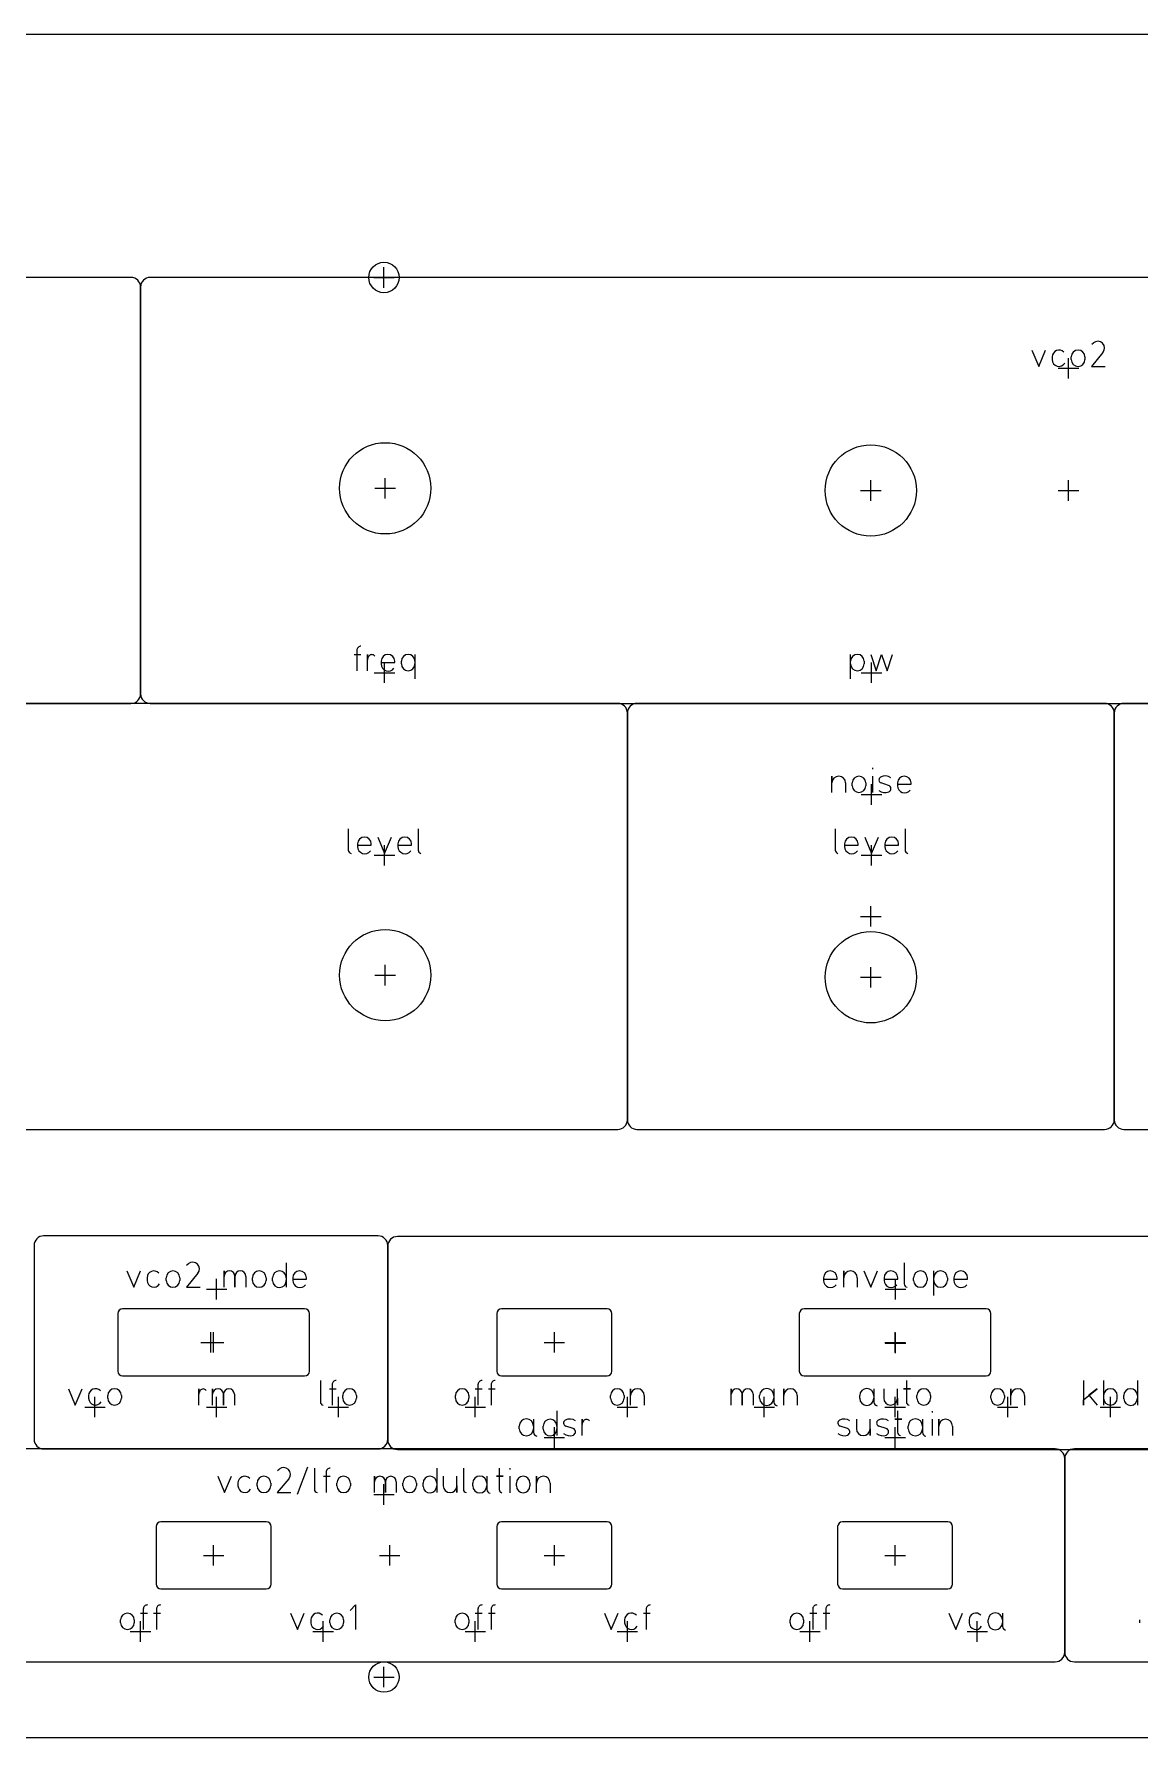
# Model space of a CAD drawing. Header units: millimetres. Extents: x -1 to 394, y -1 to 178.
# Drawn here: x 160.3 to 275.7, y 0 to 177.8 of the extents above; entities that cross this region are included whole.
import ezdxf

# ---------------------------------------------------------------- set-up
doc = ezdxf.new("R2010")
doc.units = ezdxf.units.MM
for name, color, linetype in [('Contour', 7, 'CONTINUOUS'), ('Engraving', 7, 'CONTINUOUS'), ('Reference_points', 1, 'CONTINUOUS')]:
    doc.layers.add(name, color=color, linetype=linetype)

msp = doc.modelspace()

# ---------------------------------------------------------------- linework, layer by layer
at = {"layer": 'Contour', "color": 7, "linetype": 'CONTINUOUS'}
for p, q in [((0, 177.8), (393.7, 177.8)), ((188.57, 44.775), (169.57, 44.775)), ((220.13, 44.775), (209.13, 44.775)), ((259.69, 44.775), (240.69, 44.775)), ((169.07, 44.275), (169.07, 38.275)), ((189.07, 38.275), (189.07, 44.275)), ((208.63, 44.275), (208.63, 38.275)), ((220.63, 38.275), (220.63, 44.275)), ((240.19, 44.275), (240.19, 38.275)), ((260.19, 38.275), (260.19, 44.275)), ((169.57, 37.775), (188.57, 37.775)), ((209.13, 37.775), (220.13, 37.775)), ((240.69, 37.775), (259.69, 37.775)), ((173.07, 22.05), (173.07, 16.05)), ((184.57, 22.55), (173.57, 22.55)), ((185.07, 16.05), (185.07, 22.05)), ((208.63, 22.05), (208.63, 16.05)), ((220.13, 22.55), (209.13, 22.55)), ((220.63, 16.05), (220.63, 22.05)), ((244.19, 22.05), (244.19, 16.05)), ((255.69, 22.55), (244.69, 22.55)), ((256.19, 16.05), (256.19, 22.05)), ((173.57, 15.55), (184.57, 15.55)), ((209.13, 15.55), (220.13, 15.55)), ((244.69, 15.55), (255.69, 15.55)), ((393.7, 0), (0, 0))]:
    msp.add_line(p, q, dxfattribs=at)
for centre, radius in [((196.85, 152.4), 1.587), ((196.977, 130.4), 4.762), ((247.65, 130.175), 4.762), ((196.977, 79.6), 4.762), ((247.65, 79.375), 4.762), ((196.85, 6.35), 1.587)]:
    msp.add_circle(centre, radius, dxfattribs=at)
for centre, start, end in [((169.57, 44.275), 90, 180), ((188.57, 44.275), 0, 90), ((209.13, 44.275), 90, 180), ((220.13, 44.275), 0, 90), ((240.69, 44.275), 90, 180), ((259.69, 44.275), 0, 90), ((169.57, 38.275), 180, 270), ((188.57, 38.275), 270, 360), ((209.13, 38.275), 180, 270), ((220.13, 38.275), 270, 360), ((240.69, 38.275), 180, 270), ((259.69, 38.275), 270, 360), ((173.57, 22.05), 90, 180), ((184.57, 22.05), 0, 90), ((209.13, 22.05), 90, 180), ((220.13, 22.05), 0, 90), ((244.69, 22.05), 90, 180), ((255.69, 22.05), 0, 90), ((173.57, 16.05), 180, 270), ((184.57, 16.05), 270, 360), ((209.13, 16.05), 180, 270), ((220.13, 16.05), 270, 360), ((244.69, 16.05), 180, 270), ((255.69, 16.05), 270, 360)]:
    msp.add_arc(centre, 0.5, start, end, dxfattribs=at)
at = {"layer": 'Engraving', "color": 7, "linetype": 'CONTINUOUS'}
for p, q in [((170.45, 152.402), (121.65, 152.402)), ((171.45, 108.952), (171.45, 151.402)), ((171.4505, 151.403), (171.4505, 108.953)), ((364.1255, 152.403), (172.4505, 152.403)), ((264.47173, 144.82867), (265.18368, 143.12)), ((265.18368, 143.12), (265.89562, 144.82867)), ((266.57973, 144.11672), (266.57973, 143.83194)), ((268.57373, 143.83094), (268.57373, 144.11572)), ((269.99762, 144.11572), (269.99762, 143.83094)), ((271.8768, 144.57037), (270.68073, 143.118)), ((270.70921, 145.4247), (270.88008, 145.56709)), ((270.68073, 143.118), (272.10462, 143.118)), ((193.73726, 113.06867), (194.4492, 113.06867)), ((194.02203, 113.49583), (194.02203, 111.36)), ((195.13273, 111.36), (195.13273, 113.06867)), ((195.13273, 113.06867), (195.13273, 112.49911)), ((196.55673, 112.35672), (196.55673, 112.07194)), ((196.55673, 112.21433), (197.98062, 112.21433)), ((197.98062, 112.21433), (197.98062, 112.35672)), ((198.66373, 112.07194), (198.66373, 112.35672)), ((200.08762, 113.06867), (200.08762, 112.07194)), ((200.08762, 112.35672), (200.08762, 110.50567)), ((245.53573, 112.07194), (245.53573, 113.06867)), ((245.53573, 110.50567), (245.53573, 112.35672)), ((246.95962, 112.35672), (246.95962, 112.07194)), ((247.64373, 113.06767), (248.21329, 111.359)), ((248.21329, 111.359), (248.78284, 113.06767)), ((248.78284, 113.06767), (249.3524, 111.359)), ((249.3524, 111.359), (249.92196, 113.06767)), ((221.251, 107.953), (70.849, 107.953)), ((121.65, 107.952), (170.45, 107.952)), ((172.4505, 107.953), (364.1255, 107.953)), ((222.25, 106.952), (222.25, 64.502)), ((222.251, 64.503), (222.251, 106.953)), ((272.05, 107.952), (223.25, 107.952)), ((273.05, 64.502), (273.05, 106.952)), ((273.0505, 106.951), (273.0505, 64.501)), ((364.1255, 107.951), (274.0505, 107.951)), ((243.59973, 98.656), (243.59973, 100.36467)), ((243.59973, 100.36467), (243.59973, 99.65272)), ((245.02362, 99.65272), (245.02362, 98.656)), ((245.70773, 99.36794), (245.70773, 99.65272)), ((247.13162, 99.65272), (247.13162, 99.36794)), ((247.81573, 101.218), (247.81573, 101.07561)), ((247.81573, 100.36367), (247.81573, 98.655)), ((249.49546, 99.39542), (248.72656, 99.65172)), ((250.43473, 99.65172), (250.43473, 99.36694)), ((251.85862, 99.50933), (251.85862, 99.65172)), ((250.43473, 99.50933), (251.85862, 99.50933)), ((193.12573, 94.867), (193.12573, 92.64573)), ((200.41673, 94.866), (200.41673, 92.64473)), ((243.94173, 94.867), (243.94173, 92.64573)), ((251.23273, 94.866), (251.23273, 92.64473)), ((194.09473, 93.29972), (194.09473, 93.01494)), ((194.09473, 93.15733), (195.51862, 93.15733)), ((195.51862, 93.15733), (195.51862, 93.29972)), ((196.20273, 94.01167), (196.91468, 92.303)), ((196.91468, 92.303), (197.62662, 94.01167)), ((198.30973, 93.29972), (198.30973, 93.01494)), ((198.30973, 93.15733), (199.73362, 93.15733)), ((199.73362, 93.15733), (199.73362, 93.29972)), ((244.91073, 93.29972), (244.91073, 93.01494)), ((244.91073, 93.15733), (246.33462, 93.15733)), ((246.33462, 93.15733), (246.33462, 93.29972)), ((247.01873, 94.01167), (247.73068, 92.303)), ((247.73068, 92.303), (248.44262, 94.01167)), ((249.12573, 93.29972), (249.12573, 93.01494)), ((249.12573, 93.15733), (250.54962, 93.15733)), ((250.54962, 93.15733), (250.54962, 93.29972)), ((70.849, 63.503), (221.251, 63.503)), ((223.25, 63.502), (272.05, 63.502)), ((274.0505, 63.501), (364.1255, 63.501)), ((196.2475, 52.388), (161.3385, 52.388)), ((302.214, 52.323), (198.248, 52.323)), ((160.3385, 51.388), (160.3385, 31.162)), ((197.2475, 31.162), (197.2475, 51.388)), ((197.248, 51.323), (197.248, 31.097)), ((170.01973, 48.73967), (170.73168, 47.031)), ((170.73168, 47.031), (171.44362, 48.73967)), ((172.12773, 48.02772), (172.12773, 47.74294)), ((174.12173, 47.74194), (174.12173, 48.02672)), ((175.54562, 48.02672), (175.54562, 47.74194)), ((177.4258, 48.48137), (176.22973, 47.029)), ((176.25821, 49.3357), (176.42908, 49.47809)), ((180.15973, 47.028), (180.15973, 48.73667)), ((180.15973, 48.73667), (180.15973, 48.16711)), ((181.29884, 48.16711), (181.29884, 47.028)), ((181.29884, 47.028), (181.29884, 48.16711)), ((182.43796, 48.16711), (182.43796, 47.028)), ((183.12073, 47.73994), (183.12073, 48.02472)), ((184.54462, 48.02472), (184.54462, 47.73994)), ((185.22773, 47.68199), (185.22773, 48.02372)), ((186.65162, 49.59), (186.65162, 47.73894)), ((186.65162, 48.02372), (186.65162, 47.027)), ((187.33473, 48.02372), (187.33473, 47.73894)), ((188.75862, 47.88133), (188.75862, 48.02372)), ((242.71373, 48.02772), (242.71373, 47.74294)), ((244.13762, 47.88533), (244.13762, 48.02772)), ((244.82173, 47.031), (244.82173, 48.73967)), ((244.82173, 48.73967), (244.82173, 48.02772)), ((246.24562, 48.02772), (246.24562, 47.031)), ((246.92973, 48.73967), (247.64168, 47.031)), ((247.64168, 47.031), (248.35362, 48.73967)), ((249.03773, 48.02772), (249.03773, 47.74294)), ((250.46162, 47.88533), (250.46162, 48.02772)), ((251.14473, 49.594), (251.14473, 47.37273)), ((252.11273, 47.74194), (252.11273, 48.02672)), ((253.53662, 48.02672), (253.53662, 47.74194)), ((254.21973, 47.74094), (254.21973, 48.73767)), ((254.21973, 46.17467), (254.21973, 48.02572)), ((255.64362, 48.02572), (255.64362, 47.74094)), ((256.32673, 48.02472), (256.32673, 47.73994)), ((257.75062, 47.88233), (257.75062, 48.02472)), ((176.22973, 47.029), (177.65362, 47.029)), ((187.33473, 47.88133), (188.75862, 47.88133)), ((242.71373, 47.88533), (244.13762, 47.88533)), ((249.03773, 47.88533), (250.46162, 47.88533)), ((256.32673, 47.88233), (257.75062, 47.88233)), ((163.92573, 36.43667), (164.63768, 34.728)), ((164.63768, 34.728), (165.34962, 36.43667)), ((166.03373, 35.72472), (166.03373, 35.43994)), ((168.02673, 35.43894), (168.02673, 35.72372)), ((169.45062, 35.72372), (169.45062, 35.43894)), ((177.53773, 34.728), (177.53773, 36.43667)), ((177.53773, 36.43667), (177.53773, 35.86711)), ((178.96173, 34.728), (178.96173, 36.43667)), ((178.96173, 36.43667), (178.96173, 35.86711)), ((180.10084, 35.86711), (180.10084, 34.728)), ((180.10084, 34.728), (180.10084, 35.86711)), ((181.23996, 35.86711), (181.23996, 34.728)), ((190.20973, 37.291), (190.20973, 35.06973)), ((191.15026, 36.43567), (191.8622, 36.43567)), ((191.43503, 36.86283), (191.43503, 34.727)), ((192.54473, 35.43894), (192.54473, 35.72372)), ((193.96862, 35.72372), (193.96862, 35.43894)), ((204.29773, 35.43994), (204.29773, 35.72472)), ((205.72162, 35.72472), (205.72162, 35.43994)), ((206.37726, 36.43567), (207.0892, 36.43567)), ((206.66203, 36.86283), (206.66203, 34.727)), ((207.74326, 36.43567), (208.4552, 36.43567)), ((208.02803, 36.86283), (208.02803, 34.727)), ((220.48573, 35.43994), (220.48573, 35.72472)), ((221.90962, 35.72472), (221.90962, 35.43994)), ((222.59273, 34.727), (222.59273, 36.43567)), ((222.59273, 36.43567), (222.59273, 35.72372)), ((224.01662, 35.72372), (224.01662, 34.727)), ((233.09173, 34.727), (233.09173, 36.43567)), ((233.09173, 36.43567), (233.09173, 35.86611)), ((234.23084, 35.86611), (234.23084, 34.727)), ((234.23084, 34.727), (234.23084, 35.86611)), ((235.36996, 35.86611), (235.36996, 34.727)), ((236.05373, 35.43894), (236.05373, 35.72372)), ((237.53458, 36.43567), (237.53458, 35.43894)), ((237.53458, 35.72372), (237.53458, 35.04026)), ((238.55973, 34.727), (238.55973, 36.43567)), ((238.55973, 36.43567), (238.55973, 35.72372)), ((239.98362, 35.72372), (239.98362, 34.727)), ((246.48973, 35.43994), (246.48973, 35.72472)), ((247.97058, 36.43667), (247.97058, 35.43994)), ((247.97058, 35.72472), (247.97058, 35.04126)), ((248.99673, 36.43667), (248.99673, 35.43994)), ((250.42062, 34.728), (250.42062, 36.43667)), ((251.7872, 36.43667), (251.07526, 36.43667)), ((251.07526, 36.43667), (251.36003, 36.43667)), ((251.36003, 37.291), (251.36003, 36.43667)), ((251.36003, 36.43667), (251.7872, 36.43667)), ((251.36003, 36.43667), (251.36003, 35.06973)), ((252.46973, 35.43894), (252.46973, 35.72372)), ((253.89362, 35.72372), (253.89362, 35.43894)), ((260.17373, 35.43994), (260.17373, 35.72472)), ((261.59762, 35.72472), (261.59762, 35.43994)), ((262.28073, 34.727), (262.28073, 36.43567)), ((262.28073, 36.43567), (262.28073, 35.72372)), ((263.70462, 35.72372), (263.70462, 34.727)), ((269.83473, 37.291), (269.83473, 34.728)), ((269.83473, 35.29756), (271.25862, 36.43667)), ((271.25862, 36.43667), (270.40429, 35.7532)), ((270.40429, 35.7532), (271.25862, 34.728)), ((271.94273, 37.29), (271.94273, 35.43894)), ((271.94273, 35.72372), (271.94273, 34.727)), ((273.36662, 35.43894), (273.36662, 35.72372)), ((274.04973, 35.38199), (274.04973, 35.72372)), ((275.47362, 37.29), (275.47362, 35.43894)), ((275.47362, 35.72372), (275.47362, 34.727)), ((214.90262, 34.116), (214.90262, 32.26494)), ((250.42062, 35.43994), (250.42062, 34.728)), ((250.44903, 34.116), (250.44903, 33.26167)), ((254.06473, 34.115), (254.06473, 33.97261)), ((269.83473, 34.728), (269.83473, 35.29756)), ((210.97173, 32.26494), (210.97173, 32.54972)), ((212.45258, 33.26167), (212.45258, 32.26494)), ((212.45258, 32.54972), (212.45258, 31.86626)), ((213.47873, 32.20799), (213.47873, 32.54972)), ((214.90262, 32.54972), (214.90262, 31.553)), ((216.58246, 32.29342), (215.81356, 32.54972)), ((217.52173, 31.553), (217.52173, 33.26167)), ((217.52173, 33.26167), (217.52173, 32.69211)), ((245.20746, 32.29342), (244.43856, 32.54972)), ((246.14773, 33.26167), (246.14773, 32.26494)), ((247.57162, 31.553), (247.57162, 33.26167)), ((247.57162, 32.26494), (247.57162, 31.553)), ((249.25246, 32.29342), (248.48356, 32.54972)), ((250.8762, 33.26167), (250.16426, 33.26167)), ((250.16426, 33.26167), (250.44903, 33.26167)), ((250.44903, 33.26167), (250.8762, 33.26167)), ((250.44903, 33.26167), (250.44903, 31.89473)), ((251.55873, 32.26394), (251.55873, 32.54872)), ((253.03958, 33.26067), (253.03958, 32.26394)), ((253.03958, 32.54872), (253.03958, 31.86526)), ((254.06473, 33.26067), (254.06473, 31.552)), ((254.74773, 31.552), (254.74773, 33.26067)), ((254.74773, 33.26067), (254.74773, 32.54872)), ((256.17162, 32.54872), (256.17162, 31.552)), ((266.8915, 30.1635), (128.0005, 30.1635)), ((161.3385, 30.162), (196.2475, 30.162)), ((198.248, 30.097), (302.214, 30.097)), ((267.8915, 8.9385), (267.8915, 29.1635)), ((267.892, 29.1625), (267.892, 8.9375)), ((368.888, 30.1625), (268.892, 30.1625)), ((179.50773, 27.30867), (180.21968, 25.6)), ((180.21968, 25.6), (180.93162, 27.30867)), ((186.9138, 27.05037), (185.71773, 25.598)), ((185.74621, 27.9047), (185.91708, 28.04709)), ((187.82573, 25.42613), (188.90789, 28.30239)), ((189.59173, 28.16), (189.59173, 25.93873)), ((190.53226, 27.30467), (191.2442, 27.30467)), ((190.81703, 27.73183), (190.81703, 25.596)), ((195.85873, 25.595), (195.85873, 27.30367)), ((195.85873, 27.30367), (195.85873, 26.73411)), ((196.99784, 26.73411), (196.99784, 25.595)), ((196.99784, 25.595), (196.99784, 26.73411)), ((198.13696, 26.73411), (198.13696, 25.595)), ((202.35062, 28.157), (202.35062, 26.30594)), ((203.03373, 27.30267), (203.03373, 26.30594)), ((204.45762, 25.594), (204.45762, 27.30267)), ((205.14073, 28.157), (205.14073, 25.93573)), ((207.58958, 27.30167), (207.58958, 26.30494)), ((209.2982, 27.30167), (208.58626, 27.30167)), ((208.58626, 27.30167), (208.87103, 27.30167)), ((208.87103, 28.156), (208.87103, 27.30167)), ((208.87103, 27.30167), (209.2982, 27.30167)), ((208.87103, 27.30167), (208.87103, 25.93473)), ((209.98073, 28.155), (209.98073, 28.01261)), ((209.98073, 27.30067), (209.98073, 25.592)), ((212.77073, 25.591), (212.77073, 27.29967)), ((212.77073, 27.29967), (212.77073, 26.58772)), ((181.61573, 26.59672), (181.61573, 26.31194)), ((183.60973, 26.31094), (183.60973, 26.59572)), ((185.03362, 26.59572), (185.03362, 26.31094)), ((185.71773, 25.598), (187.14162, 25.598)), ((191.92773, 26.30794), (191.92773, 26.59272)), ((193.35162, 26.59272), (193.35162, 26.30794)), ((198.81973, 26.30694), (198.81973, 26.59172)), ((200.24362, 26.59172), (200.24362, 26.30694)), ((200.92673, 26.24899), (200.92673, 26.59072)), ((202.35062, 26.59072), (202.35062, 25.594)), ((204.45762, 26.30594), (204.45762, 25.594)), ((206.10873, 26.30494), (206.10873, 26.58972)), ((207.58958, 26.58972), (207.58958, 25.90626)), ((210.66373, 26.30394), (210.66373, 26.58872)), ((212.08762, 26.58872), (212.08762, 26.30394)), ((214.19462, 26.58772), (214.19462, 25.591)), ((171.45126, 13.01967), (172.1632, 13.01967)), ((171.73603, 13.44683), (171.73603, 11.311)), ((172.81726, 13.01967), (173.5292, 13.01967)), ((173.10203, 13.44683), (173.10203, 11.311)), ((187.11173, 13.02067), (187.82368, 11.312)), ((187.82368, 11.312), (188.53562, 13.02067)), ((193.31973, 13.30344), (193.88929, 13.873)), ((193.88929, 13.873), (193.88929, 11.31)), ((206.37626, 13.01967), (207.0882, 13.01967)), ((206.66103, 13.44683), (206.66103, 11.311)), ((207.74226, 13.01967), (208.4542, 13.01967)), ((208.02703, 13.44683), (208.02703, 11.311)), ((219.85873, 13.02067), (220.57068, 11.312)), ((220.57068, 11.312), (221.28262, 13.02067)), ((223.93126, 13.01967), (224.6432, 13.01967)), ((224.21603, 13.44683), (224.21603, 11.311)), ((241.30126, 13.01967), (242.0132, 13.01967)), ((241.58603, 13.44683), (241.58603, 11.311)), ((242.66726, 13.01967), (243.3792, 13.01967)), ((242.95203, 13.44683), (242.95203, 11.311)), ((255.80073, 13.02067), (256.51268, 11.312)), ((256.51268, 11.312), (257.22462, 13.02067)), ((261.38258, 13.01967), (261.38258, 12.02294)), ((169.37173, 12.02394), (169.37173, 12.30872)), ((170.79562, 12.30872), (170.79562, 12.02394)), ((189.21973, 12.30872), (189.21973, 12.02394)), ((191.21273, 12.02294), (191.21273, 12.30772)), ((192.63662, 12.30772), (192.63662, 12.02294)), ((204.29673, 12.02394), (204.29673, 12.30872)), ((205.72062, 12.30872), (205.72062, 12.02394)), ((221.96673, 12.30872), (221.96673, 12.02394)), ((239.22173, 12.02394), (239.22173, 12.30872)), ((240.64562, 12.30872), (240.64562, 12.02394)), ((257.90873, 12.30872), (257.90873, 12.02394)), ((259.90173, 12.02294), (259.90173, 12.30772)), ((261.38258, 12.30772), (261.38258, 11.62426)), ((275.73473, 12.02394), (275.73473, 12.30872)), ((128.0005, 7.9385), (266.8915, 7.9385)), ((268.892, 7.9375), (368.888, 7.9375))]:
    msp.add_line(p, q, dxfattribs=at)
for centre, radius, start, end in [((170.45, 151.402), 1, 0, 90), ((172.4505, 151.403), 1, 90, 180), ((267.28577, 144.12161), 0.70606, 42.74595, 180.39666), ((269.28568, 144.11572), 0.71194, 0, 180), ((271.34178, 145.03206), 0.70669, -40.79241, 130.79241), ((267.2872, 143.83253), 0.70747, 180.04758, 328.39092), ((269.28568, 143.83094), 0.71194, -180, 0), ((194.44695, 113.49809), 0.42492, 89.69622, 180.30378), ((195.76204, 112.49913), 0.62931, 140.69073, 180.00162), ((195.58838, 112.64027), 0.40553, 39.42406, 140.57594), ((197.30331, 112.07135), 0.74658, 179.95424, 322.44599), ((197.26868, 112.35672), 0.71194, 0, 180), ((199.37568, 112.35672), 0.71194, 0, 180), ((199.37568, 112.07194), 0.71194, -180, 0), ((246.24768, 112.35672), 0.71194, 0, 180), ((246.24768, 112.07194), 0.71194, -180, 0), ((170.45, 108.952), 1, 270, 360), ((172.4505, 108.953), 1, 180, 270), ((221.251, 106.953), 1, 0, 90), ((223.25, 106.952), 1, 90, 180), ((272.05, 106.952), 1, 0, 90), ((274.0505, 106.951), 1, 90, 180), ((244.31168, 99.65272), 0.71194, 0, 180), ((246.41968, 99.65272), 0.71194, 0, 180), ((248.82913, 99.96322), 0.32795, 119.10762, 251.77304), ((249.16595, 99.37149), 1.00882, 54.50145, 119.47297), ((251.14668, 99.65172), 0.71194, 0, 180), ((246.41968, 99.36794), 0.71194, -180, 0), ((249.14551, 99.60245), 0.96757, 228.05192, 293.02344), ((249.3815, 99.04835), 0.3653, 292.94873, 431.82316), ((251.18131, 99.36635), 0.74658, 179.95424, 322.44599), ((193.47305, 92.64564), 0.34731, 179.98432, 259.62682), ((194.84131, 93.01435), 0.74658, 179.95424, 322.44599), ((194.80668, 93.29972), 0.71194, 0, 180), ((199.05631, 93.01435), 0.74658, 179.95424, 322.44599), ((199.02168, 93.29972), 0.71194, 0, 180), ((200.76405, 92.64464), 0.34731, 179.98432, 259.62682), ((244.28905, 92.64564), 0.34731, 179.98432, 259.62682), ((245.65731, 93.01435), 0.74658, 179.95424, 322.44599), ((245.62268, 93.29972), 0.71194, 0, 180), ((249.87231, 93.01435), 0.74658, 179.95424, 322.44599), ((249.83768, 93.29972), 0.71194, 0, 180), ((251.58005, 92.64464), 0.34731, 179.98432, 259.62682), ((221.251, 64.503), 1, 270, 360), ((223.25, 64.502), 1, 180, 270), ((272.05, 64.502), 1, 270, 360), ((274.0505, 64.501), 1, 180, 270), ((161.3385, 51.388), 1, 90, 180), ((196.2475, 51.388), 1, 0, 90), ((198.248, 51.323), 1, 90, 180), ((172.83377, 48.03261), 0.70606, 42.74595, 180.39666), ((174.83368, 48.02672), 0.71194, 0, 180), ((176.89078, 48.94306), 0.70669, -40.79241, 130.79241), ((180.72929, 48.16711), 0.56956, 0, 180), ((181.8684, 48.16711), 0.56956, 0, 180), ((183.83268, 48.02472), 0.71194, 0, 180), ((185.93968, 48.02372), 0.71194, 0, 180), ((188.04668, 48.02372), 0.71194, 0, 180), ((243.42568, 48.02772), 0.71194, 0, 180), ((245.53368, 48.02772), 0.71194, 0, 180), ((249.74968, 48.02772), 0.71194, 0, 180), ((252.82468, 48.02672), 0.71194, 0, 180), ((254.93168, 48.02572), 0.71194, 0, 180), ((257.03868, 48.02472), 0.71194, 0, 180), ((172.8352, 47.74353), 0.70747, 180.04758, 328.39092), ((174.83368, 47.74194), 0.71194, -180, 0), ((183.83268, 47.73994), 0.71194, -180, 0), ((185.93968, 47.71047), 0.71251, -177.70939, 2.29061), ((188.08131, 47.73835), 0.74658, 179.95424, 322.44599), ((243.46031, 47.74235), 0.74658, 179.95424, 322.44599), ((249.78431, 47.74235), 0.74658, 179.95424, 322.44599), ((251.49205, 47.37264), 0.34731, 179.98432, 259.62682), ((252.82468, 47.74194), 0.71194, -180, 0), ((254.93168, 47.74094), 0.71194, -180, 0), ((257.07331, 47.73935), 0.74658, 179.95424, 322.44599), ((166.73977, 35.72961), 0.70606, 42.74595, 180.39666), ((168.73868, 35.72372), 0.71194, 0, 180), ((178.16704, 35.86713), 0.62931, 140.69073, 180.00162), ((177.99338, 36.00827), 0.40553, 39.42406, 140.57594), ((179.53129, 35.86711), 0.56956, 0, 180), ((180.6704, 35.86711), 0.56956, 0, 180), ((191.85995, 36.86509), 0.42492, 89.69622, 180.30378), ((193.25668, 35.72372), 0.71194, 0, 180), ((205.00968, 35.72472), 0.71194, 0, 180), ((207.08695, 36.86509), 0.42492, 89.69622, 180.30378), ((208.45295, 36.86509), 0.42492, 89.69622, 180.30378), ((221.19768, 35.72472), 0.71194, 0, 180), ((223.30468, 35.72372), 0.71194, 0, 180), ((233.66129, 35.86611), 0.56956, 0, 180), ((234.8004, 35.86611), 0.56956, 0, 180), ((236.79416, 35.72372), 0.74042, 0, 180), ((239.27168, 35.72372), 0.71194, 0, 180), ((247.23016, 35.72472), 0.74042, 0, 180), ((253.18168, 35.72372), 0.71194, 0, 180), ((260.88568, 35.72472), 0.71194, 0, 180), ((262.99268, 35.72372), 0.71194, 0, 180), ((272.65468, 35.72372), 0.71194, 0, 180), ((274.76168, 35.72372), 0.71194, 0, 180), ((166.7412, 35.44053), 0.70747, 180.04758, 328.39092), ((168.73868, 35.43894), 0.71194, -180, 0), ((190.55705, 35.06964), 0.34731, 179.98432, 259.62682), ((193.25668, 35.43894), 0.71194, -180, 0), ((205.00968, 35.43994), 0.71194, -180, 0), ((221.19768, 35.43994), 0.71194, -180, 0), ((236.79416, 35.43894), 0.74042, -180, 0), ((237.94746, 35.07855), 0.41466, 185.29897, 260.11981), ((247.23016, 35.43994), 0.74042, -180, 0), ((248.38346, 35.07955), 0.41466, 185.29897, 260.11981), ((249.70868, 35.43994), 0.71194, 180, 360), ((251.70735, 35.06964), 0.34731, 179.98432, 259.62682), ((253.18168, 35.43894), 0.71194, -180, 0), ((260.88568, 35.43994), 0.71194, -180, 0), ((272.65468, 35.43894), 0.71194, 180, 360), ((274.76168, 35.41047), 0.71251, -177.70939, 2.29061), ((211.71216, 32.54972), 0.74042, 0, 180), ((211.71216, 32.26494), 0.74042, -180, 0), ((214.19068, 32.54972), 0.71194, 0, 180), ((214.19068, 32.23647), 0.71251, -177.70939, 2.29061), ((215.91613, 32.86122), 0.32795, 119.10762, 251.77304), ((216.25295, 32.26949), 1.00882, 54.50145, 119.47297), ((216.4685, 31.94635), 0.3653, 292.94873, 431.82316), ((218.15104, 32.69213), 0.62931, 140.69073, 180.00162), ((217.97738, 32.83327), 0.40553, 39.42406, 140.57594), ((244.54113, 32.86122), 0.32795, 119.10762, 251.77304), ((244.87795, 32.26949), 1.00882, 54.50145, 119.47297), ((245.0935, 31.94635), 0.3653, 292.94873, 431.82316), ((246.85968, 32.26494), 0.71194, 180, 360), ((248.58613, 32.86122), 0.32795, 119.10762, 251.77304), ((248.92295, 32.26949), 1.00882, 54.50145, 119.47297), ((249.1385, 31.94635), 0.3653, 292.94873, 431.82316), ((252.29916, 32.54872), 0.74042, 0, 180), ((252.29916, 32.26394), 0.74042, -180, 0), ((255.45968, 32.54872), 0.71194, 0, 180), ((161.3385, 31.162), 1, 180, 270), ((196.2475, 31.162), 1, 270, 360), ((198.248, 31.097), 1, 180, 270), ((212.86546, 31.90455), 0.41466, 185.29897, 260.11981), ((216.23251, 32.50045), 0.96757, 228.05192, 293.02344), ((244.85751, 32.50045), 0.96757, 228.05192, 293.02344), ((248.90251, 32.50045), 0.96757, 228.05192, 293.02344), ((250.79635, 31.89464), 0.34731, 179.98432, 259.62682), ((253.45246, 31.90355), 0.41466, 185.29897, 260.11981), ((266.8915, 29.1635), 1, 0, 90), ((268.892, 29.1625), 1, 90, 180), ((182.32177, 26.60161), 0.70606, 42.74595, 180.39666), ((184.32168, 26.59572), 0.71194, 0, 180), ((186.37878, 27.51206), 0.70669, -40.79241, 130.79241), ((191.24195, 27.73409), 0.42492, 89.69622, 180.30378), ((192.63968, 26.59272), 0.71194, 0, 180), ((196.42829, 26.73411), 0.56956, 0, 180), ((197.5674, 26.73411), 0.56956, 0, 180), ((199.53168, 26.59172), 0.71194, 0, 180), ((201.63868, 26.59072), 0.71194, 0, 180), ((206.84916, 26.58972), 0.74042, 0, 180), ((211.37568, 26.58872), 0.71194, 0, 180), ((213.48268, 26.58772), 0.71194, 0, 180), ((182.3232, 26.31253), 0.70747, 180.04758, 328.39092), ((184.32168, 26.31094), 0.71194, -180, 0), ((189.93905, 25.93864), 0.34731, 179.98432, 259.62682), ((192.63968, 26.30794), 0.71194, -180, 0), ((199.53168, 26.30694), 0.71194, -180, 0), ((201.63868, 26.27747), 0.71251, -177.70939, 2.29061), ((203.74568, 26.30594), 0.71194, 180, 360), ((205.48805, 25.93564), 0.34731, 179.98432, 259.62682), ((206.84916, 26.30494), 0.74042, -180, 0), ((208.00246, 25.94455), 0.41466, 185.29897, 260.11981), ((209.21835, 25.93464), 0.34731, 179.98432, 259.62682), ((211.37568, 26.30394), 0.71194, -180, 0), ((170.08368, 12.30872), 0.71194, 0, 180), ((172.16095, 13.44909), 0.42492, 89.69622, 180.30378), ((173.52695, 13.44909), 0.42492, 89.69622, 180.30378), ((189.92577, 12.31361), 0.70606, 42.74595, 180.39666), ((191.92468, 12.30772), 0.71194, 0, 180), ((205.00868, 12.30872), 0.71194, 0, 180), ((207.08595, 13.44909), 0.42492, 89.69622, 180.30378), ((208.45195, 13.44909), 0.42492, 89.69622, 180.30378), ((222.67277, 12.31361), 0.70606, 42.74595, 180.39666), ((224.64095, 13.44909), 0.42492, 89.69622, 180.30378), ((239.93368, 12.30872), 0.71194, 0, 180), ((242.01095, 13.44909), 0.42492, 89.69622, 180.30378), ((243.37695, 13.44909), 0.42492, 89.69622, 180.30378), ((258.61477, 12.31361), 0.70606, 42.74595, 180.39666), ((260.64216, 12.30772), 0.74042, 0, 180), ((170.08368, 12.02394), 0.71194, -180, 0), ((189.9272, 12.02453), 0.70747, 180.04758, 328.39092), ((191.92468, 12.02294), 0.71194, -180, 0), ((205.00868, 12.02394), 0.71194, -180, 0), ((222.6742, 12.02453), 0.70747, 180.04758, 328.39092), ((239.93368, 12.02394), 0.71194, -180, 0), ((258.6162, 12.02453), 0.70747, 180.04758, 328.39092), ((260.64216, 12.02294), 0.74042, -180, 0), ((261.79546, 11.66255), 0.41466, 185.29897, 260.11981), ((266.8915, 8.9385), 1, 270, 360), ((268.892, 8.9375), 1, 180, 270)]:
    msp.add_arc(centre, radius, start, end, dxfattribs=at)
at = {"layer": 'Reference_points', "color": 1, "linetype": 'CONTINUOUS'}
for p, q in [((196.85, 151.331), (196.85, 153.469)), ((195.781, 152.4), (197.919, 152.4)), ((267.218, 142.92), (269.356, 142.92)), ((268.287, 141.851), (268.287, 143.989)), ((195.908, 130.4), (198.046, 130.4)), ((196.977, 129.331), (196.977, 131.469)), ((246.581, 130.175), (248.719, 130.175)), ((247.65, 129.106), (247.65, 131.244)), ((267.219, 130.178), (269.357, 130.178)), ((268.288, 129.109), (268.288, 131.247)), ((196.912, 110.091), (196.912, 112.229)), ((247.728, 110.091), (247.728, 112.229)), ((195.843, 111.16), (197.981, 111.16)), ((246.659, 111.16), (248.797, 111.16)), ((246.659, 98.456), (248.797, 98.456)), ((247.728, 97.387), (247.728, 99.525)), ((196.912, 91.035), (196.912, 93.173)), ((247.728, 91.035), (247.728, 93.173)), ((195.843, 92.104), (197.981, 92.104)), ((246.659, 92.104), (248.797, 92.104)), ((246.581, 85.727), (248.719, 85.727)), ((247.65, 84.658), (247.65, 86.796)), ((196.977, 78.531), (196.977, 80.669)), ((247.65, 78.306), (247.65, 80.444)), ((195.908, 79.6), (198.046, 79.6)), ((246.581, 79.375), (248.719, 79.375)), ((178.319, 46.831), (180.457, 46.831)), ((179.388, 45.762), (179.388, 47.9)), ((249.162, 46.831), (251.3, 46.831)), ((250.231, 45.762), (250.231, 47.9)), ((177.724, 41.275), (179.862, 41.275)), ((178.001, 41.275), (180.139, 41.275)), ((178.793, 40.206), (178.793, 42.344)), ((179.07, 40.206), (179.07, 42.344)), ((213.561, 41.275), (215.699, 41.275)), ((214.63, 40.206), (214.63, 42.344)), ((249.121, 41.275), (251.259, 41.275)), ((249.162, 41.21), (251.3, 41.21)), ((250.19, 40.206), (250.19, 42.344)), ((250.231, 40.141), (250.231, 42.279)), ((166.687, 33.459), (166.687, 35.597)), ((179.388, 33.459), (179.388, 35.597)), ((192.088, 33.459), (192.088, 35.597)), ((206.376, 33.459), (206.376, 35.597)), ((222.25, 33.459), (222.25, 35.597)), ((236.537, 33.458), (236.537, 35.596)), ((250.19, 33.459), (250.19, 35.597)), ((261.938, 33.459), (261.938, 35.597)), ((272.653, 33.459), (272.653, 35.597)), ((165.618, 34.528), (167.756, 34.528)), ((178.319, 34.528), (180.457, 34.528)), ((191.019, 34.528), (193.157, 34.528)), ((205.307, 34.528), (207.445, 34.528)), ((221.181, 34.528), (223.319, 34.528)), ((235.468, 34.527), (237.606, 34.527)), ((249.121, 34.528), (251.259, 34.528)), ((260.869, 34.528), (263.007, 34.528)), ((271.584, 34.528), (273.722, 34.528)), ((214.63, 30.284), (214.63, 32.422)), ((250.19, 30.284), (250.19, 32.422)), ((213.561, 31.353), (215.699, 31.353)), ((249.121, 31.353), (251.259, 31.353)), ((195.781, 25.4), (197.919, 25.4)), ((196.85, 24.331), (196.85, 26.469)), ((179.07, 17.981), (179.07, 20.119)), ((197.446, 17.982), (197.446, 20.12)), ((214.63, 17.981), (214.63, 20.119)), ((250.19, 17.981), (250.19, 20.119)), ((178.001, 19.05), (180.139, 19.05)), ((196.377, 19.051), (198.515, 19.051)), ((213.561, 19.05), (215.699, 19.05)), ((249.121, 19.05), (251.259, 19.05)), ((170.381, 11.112), (172.519, 11.112)), ((171.45, 10.043), (171.45, 12.181)), ((189.431, 11.112), (191.569, 11.112)), ((190.5, 10.043), (190.5, 12.181)), ((205.306, 11.112), (207.444, 11.112)), ((206.375, 10.043), (206.375, 12.181)), ((221.181, 11.112), (223.319, 11.112)), ((222.25, 10.043), (222.25, 12.181)), ((240.231, 11.112), (242.369, 11.112)), ((241.3, 10.043), (241.3, 12.181)), ((257.693, 11.112), (259.831, 11.112)), ((258.762, 10.043), (258.762, 12.181)), ((196.85, 5.281), (196.85, 7.419)), ((195.781, 6.35), (197.919, 6.35))]:
    msp.add_line(p, q, dxfattribs=at)

doc.saveas('drawing.dxf')
